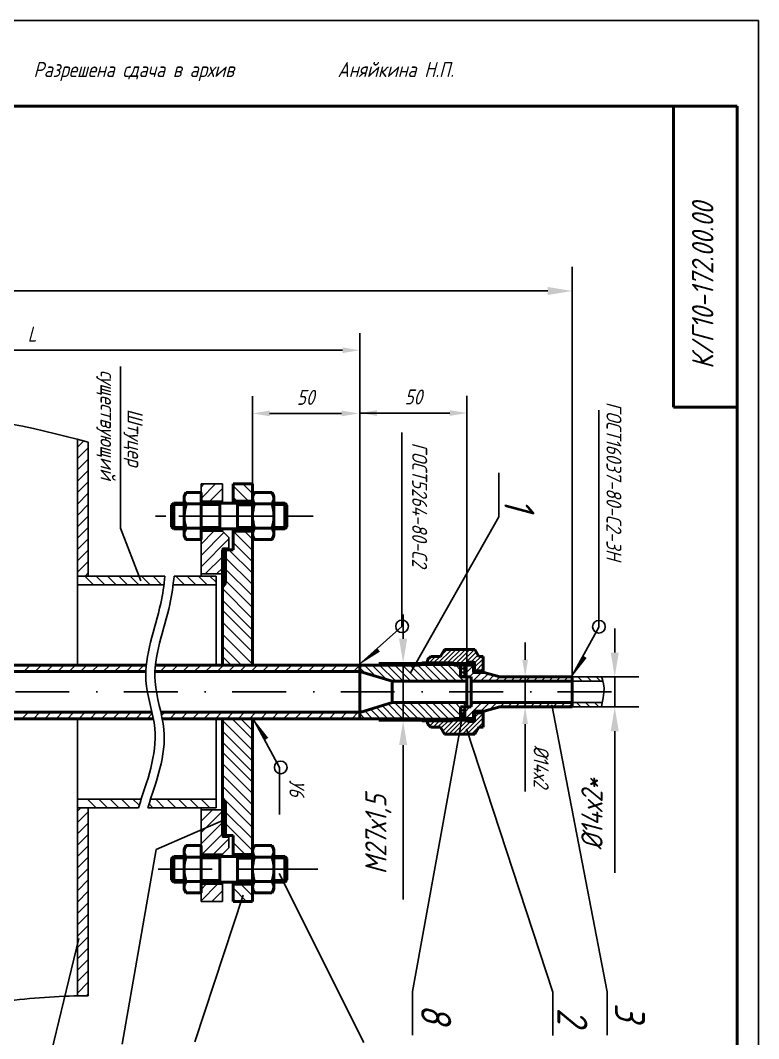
# Model space of a CAD drawing. Header units: inches. Extents: x 5611 to 9158, y -1675 to 1870.
# Drawn here: x 8867 to 8988.7, y -1294.7 to -1126.8 of the extents above; entities that cross this region are included whole.
import ezdxf

# ---------------------------------------------------------------- set-up
doc = ezdxf.new("R2010")
doc.units = ezdxf.units.IN
doc.header["$LTSCALE"] = 0.7
doc.header["$MEASUREMENT"] = 0
doc.linetypes.add('DASHDOT', pattern=[25.4, 12.7, -6.35, 0, -6.35])
doc.styles.get("Standard").update_dxf_attribs({"font": 'romand.shx', "width": 0.8, "oblique": 15, "height": 3.5})
doc.dimstyles.get("Standard").update_dxf_attribs({"dimtxt": 3.5, "dimasz": 4, "dimexe": 4, "dimexo": 0, "dimgap": 2, "dimtad": 1, "dimdec": 0, "dimdsep": 46, "dimtxsty": 'Standard', "dimcen": 0.09, "dimadec": 0, "dimazin": 0, "dimtfac": 1, "dimtdec": 0, "dimtmove": 0, "dimatfit": 3, "dimfxl": 0, "dimtolj": 1, "dimtzin": 0, "dimlwd": 25, "dimlwe": 25, "dimarcsym": 0})

# ---------------------------------------------------------------- blocks, each defined once
blk = doc.blocks.new('*D500')
at = {"color": 0, "linetype": 'Continuous', "lineweight": 25}
for p, q in [((8965.02, -1231.09), (8965.02, -1227.09)), ((8962.85, -1235.09), (8969.02, -1235.09)), ((8965.02, -1235.09), (8965.02, -1240.04)), ((8962.82, -1240.04), (8969.02, -1240.04)), ((8965.02, -1244.04), (8965.02, -1267.42))]:
    blk.add_line(p, q, dxfattribs=at)
for points in [[(8964.36, -1231.09), (8965.69, -1231.09), (8965.02, -1235.09)], [(8964.36, -1244.04), (8965.69, -1244.04), (8965.02, -1240.04)]]:
    blk.add_solid(points, dxfattribs=at)
at = {"layer": 'DEFPOINTS', "color": 0, "linetype": 'Continuous', "lineweight": 25}
for p in [(8962.85, -1235.09), (8962.82, -1240.04), (8965.02, -1240.04)]:
    blk.add_point(p, dxfattribs=at)
at = {"color": 0, "linetype": 'Continuous', "lineweight": 25, "insert": (8961.27, -1257.73), "char_height": 3.5, "attachment_point": 5, "rotation": 90}
blk.add_mtext('\\A1;%%C14х2*', dxfattribs=at)
blk = doc.blocks.new('*D503')
at = {"color": 0, "lineweight": 25}
for p, q in [((8747.79, -1224.13), (8747.79, -1167.46)), ((8957.98, -1235.09), (8957.98, -1167.46)), ((8751.79, -1171.46), (8953.98, -1171.46))]:
    blk.add_line(p, q, dxfattribs=at)
for points in [[(8751.79, -1170.8), (8751.79, -1172.13), (8747.79, -1171.46)], [(8953.98, -1170.8), (8953.98, -1172.13), (8957.98, -1171.46)]]:
    blk.add_solid(points, dxfattribs=at)
at = {"layer": 'DEFPOINTS', "color": 0, "lineweight": 25}
for p in [(8957.98, -1171.46), (8747.79, -1224.13), (8957.98, -1235.09)]:
    blk.add_point(p, dxfattribs=at)
at = {"color": 0, "lineweight": 25, "insert": (8852.89, -1167.71), "char_height": 3.5, "attachment_point": 5}
blk.add_mtext('\\A1;L *', dxfattribs=at)
blk = doc.blocks.new('*D506')
at = {"color": 0, "lineweight": 25}
for p, q in [((8930.14, -1228.79), (8930.14, -1224.79)), ((8933.26, -1232.79), (8926.14, -1232.79)), ((8930.14, -1232.79), (8930.14, -1242.34)), ((8933.27, -1242.34), (8926.14, -1242.34)), ((8930.14, -1246.34), (8930.14, -1271.81))]:
    blk.add_line(p, q, dxfattribs=at)
for points in [[(8929.47, -1228.79), (8930.8, -1228.79), (8930.14, -1232.79)], [(8929.47, -1246.34), (8930.8, -1246.34), (8930.14, -1242.34)]]:
    blk.add_solid(points, dxfattribs=at)
at = {"layer": 'DEFPOINTS', "color": 0, "lineweight": 25}
for p in [(8933.26, -1232.79), (8930.14, -1242.34), (8933.27, -1242.34)]:
    blk.add_point(p, dxfattribs=at)
at = {"color": 0, "lineweight": 25, "insert": (8926.05, -1261.07), "char_height": 3.5, "attachment_point": 5, "rotation": 90}
blk.add_mtext('\\A1;М27х1,5', dxfattribs=at)

msp = doc.modelspace()

# ---------------------------------------------------------------- hatches: boundary and pattern name
at = {"lineweight": 25}
h = msp.add_hatch(dxfattribs=at)
h.set_pattern_fill('ANSI31', color=256, scale=10.6065, style=0)
h.set_pattern_definition([(45, (8148.6619, 2627.4567), (-0.937491, 0.937491), [])])
h.paths.add_polyline_path([(8876.45, -1218.47), (8878.22, -1218.47), (8878.22, -1196.38), (8878.21, -1196.38), (8878.21, -1196.38), (8878.2, -1196.37), (8878.19, -1196.37), (8878.19, -1196.37), (8878.18, -1196.37), (8878.17, -1196.37), (8878.17, -1196.36), (8878.16, -1196.36), (8878.15, -1196.36), (8878.14, -1196.36), (8878.14, -1196.36), (8878.13, -1196.36), (8878.12, -1196.35), (8878.12, -1196.35), (8878.11, -1196.35), (8878.1, -1196.35), (8878.1, -1196.35), (8878.09, -1196.34), (8878.08, -1196.34), (8878.08, -1196.34), (8878.07, -1196.34), (8878.06, -1196.34), (8878.05, -1196.34), (8878.05, -1196.33), (8878.04, -1196.33), (8878.03, -1196.33), (8878.03, -1196.33), (8878.02, -1196.33), (8878.01, -1196.32), (8878.01, -1196.32), (8878, -1196.32), (8877.99, -1196.32), (8877.99, -1196.32), (8877.98, -1196.31), (8877.97, -1196.31), (8877.96, -1196.31), (8877.96, -1196.31), (8877.95, -1196.31), (8877.94, -1196.31), (8877.94, -1196.3), (8877.93, -1196.3), (8877.92, -1196.3), (8877.92, -1196.3), (8877.91, -1196.3), (8877.9, -1196.29), (8877.9, -1196.29), (8877.89, -1196.29), (8877.88, -1196.29), (8877.88, -1196.29), (8877.87, -1196.29), (8877.86, -1196.28), (8877.85, -1196.28), (8877.85, -1196.28), (8877.84, -1196.28), (8877.83, -1196.28), (8877.83, -1196.27), (8877.82, -1196.27), (8877.81, -1196.27), (8877.81, -1196.27), (8877.8, -1196.27), (8877.79, -1196.27), (8877.79, -1196.26), (8877.78, -1196.26), (8877.77, -1196.26), (8877.76, -1196.26), (8877.76, -1196.26), (8877.75, -1196.25), (8877.74, -1196.25), (8877.74, -1196.25), (8877.73, -1196.25), (8877.72, -1196.25), (8877.72, -1196.25), (8877.71, -1196.24), (8877.7, -1196.24), (8877.7, -1196.24), (8877.69, -1196.24), (8877.68, -1196.24), (8877.67, -1196.23), (8877.67, -1196.23), (8877.66, -1196.23), (8877.65, -1196.23), (8877.65, -1196.23), (8877.64, -1196.23), (8877.63, -1196.22), (8877.63, -1196.22), (8877.62, -1196.22), (8877.61, -1196.22), (8877.61, -1196.22), (8877.6, -1196.21), (8877.59, -1196.21), (8877.59, -1196.21), (8877.58, -1196.21), (8877.57, -1196.21), (8877.56, -1196.21), (8877.56, -1196.2), (8877.55, -1196.2), (8877.54, -1196.2), (8877.54, -1196.2), (8877.53, -1196.2), (8877.52, -1196.19), (8877.52, -1196.19), (8877.51, -1196.19), (8877.5, -1196.19), (8877.5, -1196.19), (8877.49, -1196.19), (8877.48, -1196.18), (8877.47, -1196.18), (8877.47, -1196.18), (8877.46, -1196.18), (8877.45, -1196.18), (8877.45, -1196.17), (8877.44, -1196.17), (8877.43, -1196.17), (8877.43, -1196.17), (8877.42, -1196.17), (8877.41, -1196.17), (8877.41, -1196.16), (8877.4, -1196.16), (8877.39, -1196.16), (8877.38, -1196.16), (8877.38, -1196.16), (8877.37, -1196.16), (8877.36, -1196.15), (8877.36, -1196.15), (8877.35, -1196.15), (8877.34, -1196.15), (8877.34, -1196.15), (8877.33, -1196.14), (8877.32, -1196.14), (8877.32, -1196.14), (8877.31, -1196.14), (8877.3, -1196.14), (8877.29, -1196.14), (8877.29, -1196.13), (8877.28, -1196.13), (8877.27, -1196.13), (8877.27, -1196.13), (8877.26, -1196.13), (8877.25, -1196.12), (8877.25, -1196.12), (8877.24, -1196.12), (8877.23, -1196.12), (8877.23, -1196.12), (8877.22, -1196.12), (8877.21, -1196.11), (8877.21, -1196.11), (8877.2, -1196.11), (8877.19, -1196.11), (8877.18, -1196.11), (8877.18, -1196.1), (8877.17, -1196.1), (8877.16, -1196.1), (8877.16, -1196.1), (8877.15, -1196.1), (8877.14, -1196.1), (8877.14, -1196.09), (8877.13, -1196.09), (8877.12, -1196.09), (8877.12, -1196.09), (8877.11, -1196.09), (8877.1, -1196.08), (8877.09, -1196.08), (8877.09, -1196.08), (8877.08, -1196.08), (8877.07, -1196.08), (8877.07, -1196.08), (8877.06, -1196.07), (8877.05, -1196.07), (8877.05, -1196.07), (8877.04, -1196.07), (8877.03, -1196.07), (8877.03, -1196.06), (8877.02, -1196.06), (8877.01, -1196.06), (8877, -1196.06), (8877, -1196.06), (8876.99, -1196.06), (8876.98, -1196.05), (8876.98, -1196.05), (8876.97, -1196.05), (8876.96, -1196.05), (8876.96, -1196.05), (8876.95, -1196.04), (8876.94, -1196.04), (8876.94, -1196.04), (8876.93, -1196.04), (8876.92, -1196.04), (8876.92, -1196.04), (8876.91, -1196.03), (8876.9, -1196.03), (8876.89, -1196.03), (8876.89, -1196.03), (8876.88, -1196.03), (8876.87, -1196.03), (8876.87, -1196.02), (8876.86, -1196.02), (8876.85, -1196.02), (8876.85, -1196.02), (8876.84, -1196.02), (8876.83, -1196.01), (8876.83, -1196.01), (8876.82, -1196.01), (8876.81, -1196.01), (8876.8, -1196.01), (8876.8, -1196.01), (8876.79, -1196), (8876.78, -1196), (8876.78, -1196), (8876.77, -1196), (8876.76, -1196), (8876.76, -1195.99), (8876.75, -1195.99), (8876.74, -1195.99), (8876.74, -1195.99), (8876.73, -1195.99), (8876.72, -1195.99), (8876.71, -1195.98), (8876.71, -1195.98), (8876.7, -1195.98), (8876.69, -1195.98), (8876.69, -1195.98), (8876.68, -1195.97), (8876.67, -1195.97), (8876.67, -1195.97), (8876.66, -1195.97), (8876.65, -1195.97), (8876.65, -1195.97), (8876.64, -1195.96), (8876.63, -1195.96), (8876.63, -1195.96), (8876.62, -1195.96), (8876.61, -1195.96), (8876.6, -1195.96), (8876.6, -1195.95), (8876.59, -1195.95), (8876.58, -1195.95), (8876.58, -1195.95), (8876.57, -1195.95), (8876.56, -1195.94), (8876.56, -1195.94), (8876.55, -1195.94), (8876.54, -1195.94), (8876.54, -1195.94), (8876.53, -1195.94), (8876.52, -1195.93), (8876.51, -1195.93), (8876.51, -1195.93), (8876.5, -1195.93), (8876.49, -1195.93), (8876.49, -1195.92), (8876.48, -1195.92), (8876.47, -1195.92), (8876.47, -1195.92), (8876.46, -1195.92), (8876.45, -1195.92)])
h.paths.add_polyline_path([(8878.22, -1256.65), (8876.45, -1256.65), (8876.45, -1287.67), (8876.46, -1287.67), (8876.47, -1287.67), (8876.47, -1287.67), (8876.48, -1287.67), (8876.49, -1287.67), (8876.49, -1287.67), (8876.5, -1287.67), (8876.51, -1287.67), (8876.52, -1287.67), (8876.52, -1287.67), (8876.53, -1287.67), (8876.54, -1287.67), (8876.54, -1287.67), (8876.55, -1287.67), (8876.56, -1287.67), (8876.56, -1287.67), (8876.57, -1287.67), (8876.58, -1287.67), (8876.59, -1287.67), (8876.59, -1287.67), (8876.6, -1287.67), (8876.61, -1287.67), (8876.61, -1287.67), (8876.62, -1287.67), (8876.63, -1287.67), (8876.63, -1287.67), (8876.64, -1287.67), (8876.65, -1287.67), (8876.65, -1287.67), (8876.66, -1287.67), (8876.67, -1287.67), (8876.68, -1287.67), (8876.68, -1287.67), (8876.69, -1287.67), (8876.7, -1287.67), (8876.7, -1287.67), (8876.71, -1287.67), (8876.72, -1287.67), (8876.72, -1287.67), (8876.73, -1287.67), (8876.74, -1287.67), (8876.75, -1287.67), (8876.75, -1287.67), (8876.76, -1287.67), (8876.77, -1287.67), (8876.77, -1287.67), (8876.78, -1287.67), (8876.79, -1287.67), (8876.79, -1287.67), (8876.8, -1287.67), (8876.81, -1287.67), (8876.82, -1287.67), (8876.82, -1287.67), (8876.83, -1287.67), (8876.84, -1287.67), (8876.84, -1287.67), (8876.85, -1287.67), (8876.86, -1287.67), (8876.86, -1287.67), (8876.87, -1287.67), (8876.88, -1287.67), (8876.88, -1287.67), (8876.89, -1287.67), (8876.9, -1287.67), (8876.91, -1287.67), (8876.91, -1287.67), (8876.92, -1287.67), (8876.93, -1287.67), (8876.93, -1287.67), (8876.94, -1287.67), (8876.95, -1287.67), (8876.95, -1287.67), (8876.96, -1287.67), (8876.97, -1287.67), (8876.97, -1287.67), (8876.98, -1287.67), (8876.99, -1287.67), (8877, -1287.67), (8877, -1287.67), (8877.01, -1287.67), (8877.02, -1287.67), (8877.02, -1287.67), (8877.03, -1287.67), (8877.04, -1287.67), (8877.04, -1287.67), (8877.05, -1287.67), (8877.06, -1287.67), (8877.07, -1287.67), (8877.07, -1287.67), (8877.08, -1287.67), (8877.09, -1287.67), (8877.09, -1287.67), (8877.1, -1287.67), (8877.11, -1287.67), (8877.11, -1287.67), (8877.12, -1287.67), (8877.13, -1287.67), (8877.13, -1287.67), (8877.14, -1287.67), (8877.15, -1287.67), (8877.16, -1287.67), (8877.16, -1287.67), (8877.17, -1287.67), (8877.18, -1287.67), (8877.18, -1287.67), (8877.19, -1287.67), (8877.2, -1287.67), (8877.2, -1287.67), (8877.21, -1287.67), (8877.22, -1287.67), (8877.22, -1287.67), (8877.23, -1287.67), (8877.24, -1287.67), (8877.25, -1287.67), (8877.25, -1287.67), (8877.26, -1287.67), (8877.27, -1287.67), (8877.27, -1287.67), (8877.28, -1287.67), (8877.29, -1287.67), (8877.29, -1287.67), (8877.3, -1287.67), (8877.31, -1287.67), (8877.31, -1287.67), (8877.32, -1287.67), (8877.33, -1287.67), (8877.34, -1287.67), (8877.34, -1287.67), (8877.35, -1287.67), (8877.36, -1287.67), (8877.36, -1287.67), (8877.37, -1287.67), (8877.38, -1287.67), (8877.38, -1287.67), (8877.39, -1287.67), (8877.4, -1287.67), (8877.4, -1287.67), (8877.41, -1287.67), (8877.42, -1287.67), (8877.42, -1287.67), (8877.43, -1287.67), (8877.44, -1287.67), (8877.45, -1287.67), (8877.45, -1287.67), (8877.46, -1287.67), (8877.47, -1287.67), (8877.47, -1287.67), (8877.48, -1287.67), (8877.49, -1287.67), (8877.49, -1287.67), (8877.5, -1287.67), (8877.51, -1287.67), (8877.51, -1287.67), (8877.52, -1287.67), (8877.53, -1287.67), (8877.54, -1287.67), (8877.54, -1287.67), (8877.55, -1287.67), (8877.56, -1287.67), (8877.56, -1287.67), (8877.57, -1287.67), (8877.58, -1287.67), (8877.58, -1287.67), (8877.59, -1287.67), (8877.6, -1287.67), (8877.6, -1287.67), (8877.61, -1287.67), (8877.62, -1287.67), (8877.62, -1287.67), (8877.63, -1287.67), (8877.64, -1287.67), (8877.65, -1287.67), (8877.65, -1287.67), (8877.66, -1287.67), (8877.67, -1287.67), (8877.67, -1287.67), (8877.68, -1287.67), (8877.69, -1287.67), (8877.69, -1287.67), (8877.7, -1287.67), (8877.71, -1287.67), (8877.71, -1287.67), (8877.72, -1287.67), (8877.73, -1287.67), (8877.73, -1287.67), (8877.74, -1287.67), (8877.75, -1287.67), (8877.76, -1287.67), (8877.76, -1287.67), (8877.77, -1287.67), (8877.78, -1287.67), (8877.78, -1287.67), (8877.79, -1287.67), (8877.8, -1287.67), (8877.8, -1287.67), (8877.81, -1287.67), (8877.82, -1287.67), (8877.82, -1287.67), (8877.83, -1287.67), (8877.84, -1287.67), (8877.84, -1287.67), (8877.85, -1287.67), (8877.86, -1287.67), (8877.86, -1287.67), (8877.87, -1287.67), (8877.88, -1287.67), (8877.89, -1287.67), (8877.89, -1287.67), (8877.9, -1287.67), (8877.91, -1287.67), (8877.91, -1287.67), (8877.92, -1287.67), (8877.93, -1287.67), (8877.93, -1287.67), (8877.94, -1287.67), (8877.95, -1287.67), (8877.95, -1287.67), (8877.96, -1287.67), (8877.97, -1287.67), (8877.97, -1287.67), (8877.98, -1287.67), (8877.99, -1287.67), (8877.99, -1287.67), (8878, -1287.67), (8878.01, -1287.67), (8878.02, -1287.67), (8878.02, -1287.67), (8878.03, -1287.67), (8878.04, -1287.67), (8878.04, -1287.67), (8878.05, -1287.67), (8878.06, -1287.67), (8878.06, -1287.67), (8878.07, -1287.67), (8878.08, -1287.67), (8878.08, -1287.67), (8878.09, -1287.67), (8878.1, -1287.67), (8878.1, -1287.67), (8878.11, -1287.67), (8878.12, -1287.67), (8878.12, -1287.67), (8878.13, -1287.67), (8878.14, -1287.67), (8878.15, -1287.67), (8878.15, -1287.67), (8878.16, -1287.67), (8878.17, -1287.67), (8878.17, -1287.67), (8878.18, -1287.67), (8878.19, -1287.67), (8878.19, -1287.67), (8878.2, -1287.67), (8878.21, -1287.67), (8878.21, -1287.67), (8878.22, -1287.67)])
at = {"linetype": 'Continuous', "lineweight": 25}
h = msp.add_hatch(dxfattribs=at)
h.set_pattern_fill('ANSI37', color=0, scale=3.5355, angle=-90, style=0)
h.set_pattern_definition([(315, (8464.03285, -197.17062), (0.312497, 0.312497), []), (45, (8464.03285, -197.17062), (-0.312497, 0.312497), [])])
h.paths.add_polyline_path([(8940.3, -1241.95), (8940.3, -1240.04), (8939.6, -1240.04), (8939.6, -1241.95)])
h.paths.add_polyline_path([(8940.3, -1235.09), (8940.3, -1233.18), (8939.6, -1233.18), (8939.6, -1235.09)])
h = msp.add_hatch(dxfattribs=at)
h.set_pattern_fill('ANSI31', color=0, scale=7.071, style=0)
h.set_pattern_definition([(45, (8464.03285, -197.1706), (-0.624994, 0.624994), [])])
h.paths.add_polyline_path([(8957.98, -1235.8), (8957.98, -1235.09), (8946.06, -1235.09), (8943.49, -1234.38), (8941.72, -1234.38), (8941.72, -1233.18), (8940.3, -1233.18), (8940.3, -1235.09), (8941.37, -1235.09), (8941.37, -1235.8)])
h.paths.add_polyline_path([(8943.49, -1240.75), (8946.06, -1240.04), (8957.98, -1240.04), (8957.98, -1239.33), (8941.37, -1239.33), (8941.37, -1240.04), (8940.3, -1240.04), (8940.3, -1241.95), (8941.72, -1241.95), (8941.72, -1240.75)])
h = msp.add_hatch(dxfattribs=at)
h.set_pattern_fill('ANSI31', color=0, scale=8.4852, angle=-90, style=0)
h.set_pattern_definition([(315, (8464.0328, -197.1706), (0.7499928, 0.7499928), [])])
h.paths.add_polyline_path([(8963.07, -1235.8), (8962.99, -1235.49), (8962.85, -1235.09), (8957.98, -1235.09), (8957.98, -1235.8)])
h.paths.add_polyline_path([(8962.82, -1240.04), (8962.91, -1239.62), (8962.97, -1239.33), (8957.98, -1239.33), (8957.98, -1240.04)])

# ---------------------------------------------------------------- linework, layer by layer
for p, q in [((8988.75, -1126.84), (8691.76, -1126.84)), ((8908.84, -1206.8), (8910.96, -1206.8)), ((8908.84, -1210.34), (8910.96, -1210.34)), ((8922.82, -1233.12), (8929.9, -1226.8)), ((8957.85, -1235.21), (8962.39, -1226.88)), ((8905.36, -1241.89), (8909.77, -1250.04)), ((8988.75, -1275.34), (8988.75, -1423.83))]:
    msp.add_line(p, q)
at = {"lineweight": 25}
for p, q in [((8988.75, -1126.84), (8988.75, -1546.86)), ((8922.98, -1233.14), (8922.98, -1178.4)), ((8817.8, -1181.23), (8920.15, -1181.23)), ((8883.56, -1183.93), (8883.56, -1210.58)), ((8905.3, -1203.27), (8905.3, -1188.82)), ((8940.66, -1235.09), (8940.66, -1188.76)), ((8920, -1191.65), (8908.13, -1191.65)), ((8937.83, -1191.59), (8922.98, -1191.59)), ((8962.39, -1226.88), (8962.39, -1191.1)), ((8929.9, -1226.8), (8929.9, -1194.82)), ((8876.45, -1195.92), (8876.45, -1233.14)), ((8878.22, -1196.38), (8878.22, -1218.47)), ((8945.93, -1208.7), (8945.93, -1201.47)), ((8896.82, -1203.81), (8897.36, -1203.27)), ((8896.82, -1205.68), (8899.23, -1203.27)), ((8900.35, -1203.27), (8896.82, -1203.27)), ((8896.82, -1203.27), (8896.82, -1218.47)), ((8900.35, -1203.27), (8900.35, -1206.45)), ((8902.12, -1203.56), (8904.66, -1206.1)), ((8903.7, -1203.27), (8905.3, -1204.87)), ((8905.3, -1224.48), (8905.3, -1203.27)), ((8898.28, -1206.1), (8900.35, -1204.02)), ((8894.02, -1206.78), (8891.97, -1206.78)), ((8900.35, -1206.1), (8896.82, -1206.1)), ((8900.35, -1206.45), (8896.82, -1206.45)), ((8899.94, -1206.8), (8896.82, -1206.8)), ((8900.15, -1206.1), (8900.35, -1205.9)), ((8902.12, -1205.44), (8902.78, -1206.1)), ((8905.3, -1206.45), (8902.12, -1206.45)), ((8902.85, -1206.84), (8905.3, -1206.84)), ((8910.96, -1208.57), (8915.33, -1208.57)), ((8931.38, -1234.44), (8945.93, -1208.7)), ((8894.02, -1210.32), (8891.97, -1210.32)), ((8899.94, -1210.34), (8896.82, -1210.34)), ((8902.85, -1210.37), (8905.3, -1210.37)), ((8883.56, -1210.58), (8886.92, -1219.25)), ((8900.35, -1210.69), (8896.82, -1210.69)), ((8896.82, -1211.31), (8897.08, -1211.05)), ((8896.82, -1213.18), (8898.95, -1211.05)), ((8900.35, -1211.05), (8896.82, -1211.05)), ((8896.82, -1215.06), (8900.59, -1211.28)), ((8900.35, -1210.69), (8900.35, -1211.05)), ((8900.35, -1211.05), (8901.41, -1212.11)), ((8901.41, -1212.11), (8901.41, -1214.12)), ((8905.3, -1210.69), (8902.12, -1210.69)), ((8902.12, -1211.06), (8905.3, -1214.24)), ((8903.98, -1211.05), (8905.3, -1212.37)), ((8896.82, -1216.93), (8901.41, -1212.33)), ((8902.12, -1212.94), (8905.3, -1216.12)), ((8897.51, -1218.12), (8900.35, -1215.27)), ((8901.41, -1213.88), (8900.35, -1213.88)), ((8900.35, -1214.12), (8900.35, -1213.88)), ((8900.35, -1214.65), (8900.88, -1214.12)), ((8900.35, -1214.29), (8900.88, -1214.82)), ((8900.35, -1215.9), (8900.88, -1215.37)), ((8900.88, -1215.45), (8905.3, -1219.87)), ((8901.43, -1214.12), (8905.3, -1217.99)), ((8899.38, -1218.12), (8900.35, -1217.15)), ((8900.35, -1215.54), (8900.88, -1216.07)), ((8900.35, -1217.15), (8900.88, -1216.62)), ((8900.35, -1216.79), (8900.88, -1217.32)), ((8890.86, -1218.47), (8876.45, -1218.47)), ((8886.38, -1218.47), (8876.45, -1218.47)), ((8877.66, -1218.47), (8879.07, -1219.89)), ((8879.53, -1218.47), (8880.95, -1219.89)), ((8881.41, -1218.47), (8882.82, -1219.89)), ((8883.28, -1218.47), (8884.7, -1219.89)), ((8885.16, -1218.47), (8886.57, -1219.89)), ((8887.03, -1218.47), (8888.45, -1219.89)), ((8888.91, -1218.47), (8890.32, -1219.89)), ((8890.78, -1218.47), (8890.85, -1218.54)), ((8899.29, -1218.47), (8892.37, -1218.47)), ((8892.66, -1218.47), (8894.07, -1219.89)), ((8894.53, -1218.47), (8895.95, -1219.89)), ((8896.41, -1218.47), (8897.82, -1219.89)), ((8900.35, -1218.12), (8896.82, -1218.12)), ((8898.28, -1218.47), (8899.29, -1219.48)), ((8899.29, -1218.47), (8899.29, -1233.14)), ((8900.35, -1218.04), (8900.43, -1218.12)), ((8900.63, -1218.12), (8900.88, -1217.87)), ((8900.88, -1217.32), (8905.3, -1221.74)), ((8876.45, -1219.14), (8876.49, -1219.18)), ((8890.71, -1219.89), (8876.45, -1219.89)), ((8886.6, -1219.89), (8876.45, -1219.89)), ((8899.29, -1219.89), (8892.22, -1219.89)), ((8900.88, -1219.2), (8905.3, -1223.62)), ((8900.35, -1220.54), (8905.3, -1225.49)), ((8900.35, -1222.42), (8905.3, -1227.37)), ((8900.35, -1224.07), (8905.3, -1229.02)), ((8900.35, -1226.06), (8905.3, -1231.01)), ((8900.35, -1228.04), (8905.3, -1232.99)), ((8900.35, -1230.02), (8903.47, -1233.14)), ((8950.25, -1232.26), (8950.25, -1229.43)), ((8900.35, -1231.73), (8901.77, -1233.14)), ((8867.58, -1234.2), (8868.64, -1233.14)), ((8869.46, -1234.2), (8870.52, -1233.14)), ((8871.33, -1234.2), (8872.39, -1233.14)), ((8873.21, -1234.2), (8874.27, -1233.14)), ((8875.08, -1234.2), (8876.14, -1233.14)), ((8876.96, -1234.2), (8878.02, -1233.14)), ((8878.83, -1234.2), (8879.89, -1233.14)), ((8880.71, -1234.2), (8881.77, -1233.14)), ((8882.58, -1234.2), (8883.64, -1233.14)), ((8884.46, -1234.2), (8885.52, -1233.14)), ((8886.33, -1234.2), (8887.39, -1233.14)), ((8890.08, -1234.2), (8891.14, -1233.14)), ((8891.96, -1234.2), (8893.02, -1233.14)), ((8893.83, -1234.2), (8894.89, -1233.14)), ((8895.71, -1234.2), (8896.77, -1233.14)), ((8897.58, -1234.2), (8898.64, -1233.14)), ((8899.46, -1234.2), (8900.52, -1233.14)), ((8900.35, -1232.96), (8900.54, -1233.14)), ((8901.33, -1234.2), (8902.39, -1233.14)), ((8903.21, -1234.2), (8904.27, -1233.14)), ((8905.08, -1234.2), (8906.14, -1233.14)), ((8906.96, -1234.2), (8908.02, -1233.14)), ((8908.83, -1234.2), (8909.89, -1233.14)), ((8910.71, -1234.2), (8911.77, -1233.14)), ((8912.58, -1234.2), (8913.64, -1233.14)), ((8914.46, -1234.2), (8915.52, -1233.14)), ((8916.33, -1234.2), (8917.39, -1233.14)), ((8918.21, -1234.2), (8919.27, -1233.14)), ((8920.08, -1234.2), (8921.14, -1233.14)), ((8921.96, -1234.2), (8922.98, -1233.18)), ((8922.98, -1241.98), (8922.98, -1233.14)), ((8957.98, -1235.09), (8947.42, -1235.09)), ((8950.25, -1235.09), (8950.25, -1240.04)), ((8957.98, -1240.04), (8947.42, -1240.04)), ((8954.65, -1239.72), (8963.79, -1286.99)), ((8867.3, -1241.98), (8868.36, -1240.92)), ((8869.18, -1241.98), (8870.24, -1240.92)), ((8871.05, -1241.98), (8872.11, -1240.92)), ((8872.93, -1241.98), (8873.99, -1240.92)), ((8874.8, -1241.98), (8875.86, -1240.92)), ((8876.45, -1241.98), (8876.45, -1287.67)), ((8876.68, -1241.98), (8877.74, -1240.92)), ((8878.55, -1241.98), (8879.61, -1240.92)), ((8880.43, -1241.98), (8881.49, -1240.92)), ((8882.3, -1241.98), (8883.36, -1240.92)), ((8884.18, -1241.98), (8885.24, -1240.92)), ((8886.05, -1241.98), (8887.11, -1240.92)), ((8887.93, -1241.98), (8888.78, -1241.13)), ((8890.32, -1241.47), (8890.86, -1240.92)), ((8891.68, -1241.98), (8892.74, -1240.92)), ((8893.55, -1241.98), (8894.61, -1240.92)), ((8895.43, -1241.98), (8896.49, -1240.92)), ((8897.3, -1241.98), (8898.36, -1240.92)), ((8899.18, -1241.98), (8900.24, -1240.92)), ((8899.29, -1241.98), (8899.29, -1256.65)), ((8900.35, -1242.27), (8905.3, -1247.22)), ((8901.05, -1241.98), (8902.11, -1240.92)), ((8901.96, -1241.98), (8905.3, -1245.33)), ((8902.93, -1241.98), (8903.99, -1240.92)), ((8903.39, -1241.98), (8905.3, -1243.9)), ((8904.8, -1241.98), (8905.86, -1240.92)), ((8906.68, -1241.98), (8907.74, -1240.92)), ((8908.55, -1241.98), (8909.61, -1240.92)), ((8910.43, -1241.98), (8911.49, -1240.92)), ((8912.3, -1241.98), (8913.36, -1240.92)), ((8914.18, -1241.98), (8915.24, -1240.92)), ((8916.05, -1241.98), (8917.11, -1240.92)), ((8917.93, -1241.98), (8918.99, -1240.92)), ((8919.8, -1241.98), (8920.86, -1240.92)), ((8921.68, -1241.98), (8922.74, -1240.92)), ((8940.03, -1240.92), (8931.68, -1286.97)), ((8940.57, -1243.64), (8954.8, -1287.06)), ((8950.25, -1242.87), (8950.25, -1253.99)), ((8900.35, -1244.05), (8905.3, -1249)), ((8900.35, -1245.83), (8905.3, -1250.78)), ((8900.35, -1247.49), (8905.3, -1252.44)), ((8900.35, -1249.36), (8905.3, -1254.31)), ((8909.77, -1250.04), (8909.77, -1257.79)), ((8900.35, -1251.24), (8905.3, -1256.19)), ((8900.35, -1253.11), (8905.3, -1258.06)), ((8886.96, -1255.24), (8876.45, -1255.24)), ((8885.87, -1255.24), (8876.45, -1255.24)), ((8878.1, -1255.24), (8879.52, -1256.65)), ((8879.98, -1255.24), (8881.39, -1256.65)), ((8881.85, -1255.24), (8883.27, -1256.65)), ((8883.73, -1255.24), (8885.14, -1256.65)), ((8885.6, -1255.24), (8886.62, -1256.26)), ((8899.29, -1255.24), (8888.5, -1255.24)), ((8889.35, -1255.24), (8890.77, -1256.65)), ((8891.23, -1255.24), (8892.64, -1256.65)), ((8893.1, -1255.24), (8894.52, -1256.65)), ((8894.98, -1255.24), (8896.39, -1256.65)), ((8896.85, -1255.24), (8898.27, -1256.65)), ((8900.35, -1254.99), (8905.3, -1259.94)), ((8900.71, -1255.49), (8900.35, -1255.13)), ((8900.71, -1255.49), (8900.35, -1255.13)), ((8886.49, -1256.65), (8876.45, -1256.65)), ((8885.7, -1256.65), (8876.45, -1256.65)), ((8878.22, -1256.65), (8878.22, -1287.67)), ((8899.29, -1256.65), (8888.03, -1256.65)), ((8888.25, -1256.01), (8888.89, -1256.65)), ((8896.82, -1256.65), (8896.82, -1272.1)), ((8896.82, -1258.88), (8898.69, -1257.01)), ((8900.88, -1257.01), (8896.82, -1257.01)), ((8896.82, -1260.75), (8900.35, -1257.22)), ((8900.35, -1257.22), (8900.56, -1257.01)), ((8900.5, -1257.01), (8900.88, -1257.39)), ((8900.88, -1257.39), (8905.3, -1261.81)), ((8900.54, -1258.72), (8889.45, -1263.56)), ((8896.82, -1262.63), (8900.35, -1259.09)), ((8900.35, -1258.47), (8900.88, -1257.94)), ((8900.35, -1258.11), (8900.88, -1258.64)), ((8900.35, -1259.72), (8900.88, -1259.19)), ((8900.35, -1259.36), (8900.88, -1259.89)), ((8900.35, -1260.97), (8900.88, -1260.44)), ((8900.35, -1260.61), (8900.88, -1261.14)), ((8900.88, -1259.27), (8905.3, -1263.69)), ((8896.99, -1264.33), (8900.35, -1260.97)), ((8898.87, -1264.33), (8901.41, -1261.78)), ((8902.12, -1261.25), (8900.35, -1261.25)), ((8900.35, -1261.25), (8900.35, -1261.5)), ((8901.41, -1261.5), (8900.35, -1261.5)), ((8900.88, -1261.14), (8900.99, -1261.25)), ((8901.41, -1263.27), (8901.41, -1261.25)), ((8902.12, -1262.38), (8904.1, -1264.36)), ((8889.45, -1263.56), (8883.84, -1295.62)), ((8900.35, -1264.33), (8901.41, -1263.27)), ((8894.02, -1265.03), (8891.97, -1265.03)), ((8900.35, -1264.33), (8896.82, -1264.33)), ((8899.94, -1265.03), (8896.82, -1265.03)), ((8900.35, -1264.33), (8900.35, -1264.68)), ((8902.12, -1264.26), (8902.22, -1264.36)), ((8902.85, -1265.07), (8905.3, -1265.07)), ((8908.84, -1265.03), (8910.96, -1265.03)), ((8909.72, -1267.48), (8923.67, -1295.39)), ((8910.97, -1266.8), (8916.06, -1266.8)), ((8894.02, -1268.57), (8891.97, -1268.57)), ((8899.94, -1268.57), (8896.82, -1268.57)), ((8900.35, -1268.92), (8900.35, -1272.1)), ((8902.85, -1268.6), (8905.3, -1268.6)), ((8908.84, -1268.57), (8910.96, -1268.57)), ((8896.82, -1270.13), (8897.67, -1269.28)), ((8896.82, -1272), (8899.54, -1269.28)), ((8900.35, -1269.28), (8896.82, -1269.28)), ((8898.59, -1272.1), (8900.35, -1270.34)), ((8902.12, -1269.88), (8904.34, -1272.1)), ((8903.39, -1269.28), (8905.3, -1271.19)), ((8905.27, -1269.28), (8905.3, -1269.31)), ((8903.78, -1271.05), (8895.78, -1295.24)), ((8900.35, -1272.1), (8896.82, -1272.1)), ((8902.12, -1271.76), (8902.47, -1272.1)), ((8876.7, -1278.21), (8869.96, -1305.94)), ((8931.68, -1286.97), (8931.68, -1294.13)), ((8954.8, -1287.06), (8954.8, -1294.22)), ((8963.79, -1286.99), (8963.79, -1294.15))]:
    msp.add_line(p, q, dxfattribs=at)
at = {"lineweight": 50}
for p, q in [((8985.21, -1140.99), (8695.3, -1140.99)), ((8974.69, -1140.99), (8974.69, -1190.61)), ((8985.21, -1140.99), (8985.21, -1543.33)), ((8974.69, -1190.61), (8985.21, -1190.61)), ((8905.3, -1203.27), (8902.12, -1203.27)), ((8902.12, -1203.27), (8902.12, -1206.45)), ((8905.3, -1203.27), (8905.3, -1233.14)), ((8894.02, -1205.28), (8894.36, -1204.68)), ((8894.02, -1211.84), (8894.02, -1205.28)), ((8894.36, -1204.68), (8896.82, -1204.68)), ((8896.82, -1212.46), (8896.82, -1204.68)), ((8905.3, -1205.28), (8905.65, -1204.68)), ((8905.65, -1204.68), (8908.49, -1204.68)), ((8908.84, -1205.28), (8908.49, -1204.68)), ((8908.84, -1211.84), (8908.84, -1205.28)), ((8892.32, -1206.43), (8891.97, -1206.78)), ((8891.97, -1206.78), (8891.97, -1210.32)), ((8894.02, -1206.43), (8892.32, -1206.43)), ((8892.32, -1206.43), (8892.32, -1210.67)), ((8894.41, -1206.57), (8896.78, -1206.57)), ((8896.82, -1206.45), (8905.3, -1206.45)), ((8899.94, -1210.69), (8899.94, -1206.45)), ((8905.3, -1206.1), (8902.12, -1206.1)), ((8902.85, -1210.69), (8902.85, -1206.45)), ((8905.62, -1206.57), (8908.52, -1206.57)), ((8908.84, -1206.45), (8910.61, -1206.45)), ((8910.61, -1206.45), (8910.96, -1206.8)), ((8910.61, -1210.69), (8910.61, -1206.45)), ((8910.96, -1210.34), (8910.96, -1206.8)), ((8892.32, -1210.67), (8891.97, -1210.32)), ((8910.61, -1210.69), (8910.96, -1210.34)), ((8894.02, -1210.67), (8892.32, -1210.67)), ((8894.37, -1212.46), (8894.02, -1211.84)), ((8894.33, -1210.57), (8896.78, -1210.57)), ((8896.82, -1210.69), (8905.3, -1210.69)), ((8902.12, -1210.69), (8902.12, -1214.12)), ((8905.3, -1211.05), (8902.12, -1211.05)), ((8905.66, -1212.46), (8905.3, -1211.84)), ((8905.63, -1210.57), (8908.52, -1210.57)), ((8908.48, -1212.46), (8908.84, -1211.84)), ((8908.84, -1210.69), (8910.61, -1210.69)), ((8894.37, -1212.46), (8896.82, -1212.46)), ((8905.66, -1212.46), (8908.48, -1212.46)), ((8902.12, -1214.12), (8900.35, -1214.12)), ((8900.35, -1214.12), (8900.35, -1233.14)), ((8900.88, -1214.12), (8900.88, -1219.71)), ((8900.88, -1218.12), (8900.36, -1218.12)), ((8900.88, -1219.71), (8900.35, -1220.24)), ((8887.79, -1233.14), (8847.42, -1233.14)), ((8887.79, -1233.14), (8886.83, -1233.14)), ((8931.11, -1233.14), (8889.3, -1233.14)), ((8932.92, -1233.14), (8890.42, -1233.14)), ((8887.72, -1234.2), (8847.14, -1234.2)), ((8887.72, -1234.2), (8886.54, -1234.2)), ((8922.98, -1234.2), (8889.22, -1234.2)), ((8888.96, -1241.98), (8848.16, -1241.98)), ((8888.74, -1240.92), (8848.25, -1240.92)), ((8888.96, -1241.98), (8887.57, -1241.98)), ((8888.74, -1240.92), (8887.66, -1240.92)), ((8922.98, -1240.92), (8890.2, -1240.92)), ((8932.92, -1241.98), (8890.42, -1241.98)), ((8900.35, -1241.98), (8900.35, -1261.25)), ((8905.3, -1272.1), (8905.3, -1241.98)), ((8900.88, -1255.66), (8900.35, -1255.13)), ((8900.88, -1255.66), (8900.88, -1261.25)), ((8900.88, -1257.01), (8900.36, -1257.01)), ((8902.12, -1261.25), (8900.35, -1261.25)), ((8902.12, -1264.68), (8902.12, -1261.25)), ((8894.02, -1263.51), (8894.36, -1262.91)), ((8894.02, -1270.07), (8894.02, -1263.51)), ((8894.36, -1262.91), (8896.82, -1262.91)), ((8896.82, -1270.69), (8896.82, -1262.91)), ((8905.3, -1263.51), (8905.65, -1262.91)), ((8905.65, -1262.91), (8908.49, -1262.91)), ((8908.84, -1263.51), (8908.49, -1262.91)), ((8908.84, -1270.07), (8908.84, -1263.51)), ((8892.32, -1264.68), (8891.97, -1265.03)), ((8891.97, -1268.57), (8891.97, -1265.03)), ((8894.02, -1264.68), (8892.32, -1264.68)), ((8892.32, -1268.92), (8892.32, -1264.68)), ((8894.34, -1264.8), (8896.78, -1264.8)), ((8896.82, -1264.68), (8905.3, -1264.68)), ((8899.94, -1268.92), (8899.94, -1264.68)), ((8905.3, -1264.36), (8902.12, -1264.36)), ((8902.85, -1268.92), (8902.85, -1264.68)), ((8905.62, -1264.8), (8908.52, -1264.8)), ((8908.84, -1264.68), (8910.61, -1264.68)), ((8910.61, -1264.68), (8910.96, -1265.03)), ((8910.61, -1268.92), (8910.61, -1264.68)), ((8910.96, -1268.57), (8910.96, -1265.03)), ((8892.32, -1268.92), (8891.97, -1268.57)), ((8894.02, -1268.92), (8892.32, -1268.92)), ((8894.34, -1268.8), (8896.78, -1268.8)), ((8896.82, -1268.92), (8905.3, -1268.92)), ((8902.12, -1272.1), (8902.12, -1268.92)), ((8905.63, -1268.8), (8908.52, -1268.8)), ((8908.84, -1268.92), (8910.61, -1268.92)), ((8910.61, -1268.92), (8910.96, -1268.57)), ((8894.37, -1270.69), (8894.02, -1270.07)), ((8894.37, -1270.69), (8896.82, -1270.69)), ((8905.3, -1269.28), (8902.12, -1269.28)), ((8905.66, -1270.69), (8905.3, -1270.07)), ((8905.66, -1270.69), (8908.48, -1270.69)), ((8908.48, -1270.69), (8908.84, -1270.07)), ((8905.3, -1272.1), (8902.12, -1272.1))]:
    msp.add_line(p, q, dxfattribs=at)
at = {"linetype": 'DASHDOT', "lineweight": 25}
for p, q in [((8908.92, -1208.57), (8889.3, -1208.57)), ((8964.5, -1237.56), (8742.7, -1237.56)), ((8911.74, -1266.8), (8892.89, -1266.8))]:
    msp.add_line(p, q, dxfattribs=at)
at = {"linetype": 'DASHDOT'}
for p, q in [((8893.14, -1208.57), (8912.56, -1208.57)), ((8889.76, -1266.8), (8912.21, -1266.8))]:
    msp.add_line(p, q, dxfattribs=at)
at = {"color": 0, "linetype": 'Continuous', "lineweight": 25}
for p, q in [((8938.15, -1230.55), (8935.92, -1232.77)), ((8937.4, -1230.55), (8936.34, -1231.61)), ((8938.9, -1230.55), (8936.67, -1232.77)), ((8939.65, -1230.55), (8937.42, -1232.77)), ((8940.4, -1230.55), (8938.17, -1232.77)), ((8941.15, -1230.55), (8938.92, -1232.77)), ((8941.9, -1230.55), (8939.67, -1232.77)), ((8934.73, -1231.71), (8934.15, -1232.29)), ((8935.48, -1231.71), (8934.42, -1232.77)), ((8936.23, -1231.71), (8935.17, -1232.77)), ((8942.21, -1230.98), (8940.42, -1232.77)), ((8942.49, -1231.46), (8941.3, -1232.65)), ((8942.98, -1231.71), (8941.92, -1232.77)), ((8943.35, -1232.1), (8941.93, -1233.51)), ((8922.98, -1233.61), (8923.8, -1234.44)), ((8923.76, -1233.14), (8925.59, -1234.97)), ((8925.01, -1233.14), (8927.38, -1235.51)), ((8926.26, -1233.14), (8928.91, -1235.8)), ((8927.51, -1233.14), (8930.16, -1235.8)), ((8928.76, -1233.14), (8931.41, -1235.8)), ((8930.01, -1233.14), (8932.66, -1235.8)), ((8931.3, -1233.18), (8933.91, -1235.8)), ((8932.55, -1233.18), (8935.16, -1235.8)), ((8938.54, -1233.18), (8932.81, -1233.18)), ((8933.41, -1232.79), (8936.41, -1235.8)), ((8940.75, -1232.77), (8934.15, -1232.77)), ((8934.42, -1232.77), (8934.4, -1232.79)), ((8934.66, -1232.79), (8937.66, -1235.8)), ((8935.17, -1232.77), (8935.15, -1232.79)), ((8935.92, -1232.77), (8935.9, -1232.79)), ((8935.91, -1232.79), (8938.91, -1235.8)), ((8936.67, -1232.77), (8936.65, -1232.79)), ((8937.16, -1232.79), (8940.16, -1235.8)), ((8937.42, -1232.77), (8937.4, -1232.79)), ((8938.92, -1232.77), (8938.53, -1233.16)), ((8938.8, -1233.18), (8939.6, -1233.98)), ((8939.67, -1232.77), (8939.28, -1233.16)), ((8940.42, -1232.77), (8940.03, -1233.16)), ((8943.35, -1232.85), (8942.1, -1234.1)), ((8943.35, -1233.6), (8942.85, -1234.1)), ((8957.98, -1235.09), (8962.85, -1235.09)), ((8957.98, -1235.8), (8963.07, -1235.8)), ((8924.77, -1240.4), (8926.35, -1241.98)), ((8925.73, -1240.11), (8927.6, -1241.98)), ((8926.69, -1239.82), (8928.85, -1241.98)), ((8927.65, -1239.54), (8930.1, -1241.98)), ((8928.7, -1239.33), (8931.31, -1241.95)), ((8929.95, -1239.33), (8932.56, -1241.95)), ((8931.2, -1239.33), (8934.19, -1242.32)), ((8932.45, -1239.33), (8935.44, -1242.32)), ((8933.7, -1239.33), (8936.69, -1242.32)), ((8934.95, -1239.33), (8937.94, -1242.32)), ((8936.2, -1239.33), (8938.81, -1241.95)), ((8937.45, -1239.33), (8939.6, -1241.48)), ((8938.7, -1239.33), (8939.6, -1240.23)), ((8939.95, -1239.33), (8940.66, -1240.04)), ((8957.98, -1239.33), (8962.97, -1239.33)), ((8957.98, -1240.04), (8962.82, -1240.04)), ((8922.98, -1241.11), (8923.85, -1241.98)), ((8923.81, -1240.69), (8925.1, -1241.98)), ((8938.54, -1241.95), (8932.81, -1241.95)), ((8934.63, -1242.32), (8934.15, -1242.79)), ((8940.75, -1242.32), (8934.15, -1242.32)), ((8935.38, -1242.32), (8934.5, -1243.19)), ((8936.13, -1242.32), (8935.07, -1243.38)), ((8936.88, -1242.32), (8935.82, -1243.38)), ((8937.63, -1242.32), (8936.38, -1243.56)), ((8938.38, -1242.32), (8936.66, -1244.03)), ((8939.13, -1242.32), (8936.94, -1244.51)), ((8939.88, -1242.32), (8937.65, -1244.55)), ((8938.77, -1241.93), (8938.38, -1242.32)), ((8940.63, -1242.32), (8938.4, -1244.55)), ((8939.52, -1241.93), (8939.13, -1242.32)), ((8940.27, -1241.93), (8939.88, -1242.32)), ((8943.35, -1241.1), (8939.9, -1244.55)), ((8940.69, -1242.26), (8940.63, -1242.32)), ((8943.35, -1241.85), (8940.65, -1244.55)), ((8942.7, -1240.99), (8941.93, -1241.76)), ((8941.95, -1240.99), (8941.93, -1241.01)), ((8941.25, -1242.44), (8939.15, -1244.55)), ((8943.35, -1242.6), (8941.4, -1244.55)), ((8943.35, -1243.35), (8943.32, -1243.38))]:
    msp.add_line(p, q, dxfattribs=at)
at = {"color": 0, "linetype": 'Continuous', "lineweight": 50}
for p, q in [((8936.28, -1231.71), (8936.96, -1230.55)), ((8941.95, -1230.55), (8936.96, -1230.55)), ((8942.64, -1231.71), (8941.95, -1230.55)), ((8934.69, -1231.71), (8934.15, -1232.24)), ((8934.15, -1232.24), (8934.15, -1232.77)), ((8936.28, -1231.71), (8934.69, -1231.71)), ((8943.35, -1231.71), (8942.64, -1231.71)), ((8943.35, -1231.71), (8943.35, -1234.38)), ((8922.98, -1233.14), (8922.98, -1241.98)), ((8932.92, -1233.14), (8933.27, -1232.79)), ((8938.15, -1232.79), (8933.26, -1232.79)), ((8938.54, -1233.18), (8938.15, -1232.79)), ((8940.3, -1233.18), (8938.54, -1233.18)), ((8939.6, -1233.18), (8939.6, -1235.09)), ((8940.3, -1233.18), (8940.3, -1235.09)), ((8940.3, -1233.18), (8941.72, -1233.18)), ((8940.3, -1235.09), (8940.3, -1233.18)), ((8940.77, -1232.75), (8940.36, -1233.16)), ((8941.76, -1232.65), (8941.02, -1232.65)), ((8941.72, -1234.38), (8941.72, -1233.18)), ((8941.93, -1232.83), (8941.93, -1234.38)), ((8922.98, -1234.19), (8928.34, -1235.8)), ((8940.66, -1235.09), (8939.6, -1235.09)), ((8940.3, -1235.09), (8941.37, -1235.09)), ((8940.66, -1235.09), (8940.66, -1240.04)), ((8941.37, -1240.04), (8941.37, -1235.09)), ((8941.72, -1234.38), (8943.49, -1234.38)), ((8943.35, -1234.1), (8941.93, -1234.1)), ((8943.49, -1234.38), (8946.06, -1235.09)), ((8946.06, -1235.09), (8957.98, -1235.09)), ((8957.98, -1240.04), (8957.98, -1235.09)), ((8940.66, -1235.8), (8928.34, -1235.8)), ((8928.34, -1235.8), (8928.34, -1239.33)), ((8941.37, -1235.8), (8957.98, -1235.8)), ((8922.98, -1240.94), (8928.34, -1239.33)), ((8940.66, -1239.33), (8928.34, -1239.33)), ((8940.66, -1240.04), (8939.6, -1240.04)), ((8939.6, -1240.04), (8939.6, -1241.95)), ((8940.3, -1240.04), (8940.3, -1241.95)), ((8940.3, -1240.04), (8941.37, -1240.04)), ((8940.3, -1241.95), (8940.3, -1240.04)), ((8941.37, -1239.33), (8957.98, -1239.33)), ((8943.49, -1240.75), (8946.06, -1240.04)), ((8946.06, -1240.04), (8957.98, -1240.04)), ((8932.92, -1241.98), (8933.27, -1242.34)), ((8938.15, -1242.34), (8933.27, -1242.34)), ((8934.15, -1242.85), (8934.15, -1242.32)), ((8938.54, -1241.95), (8938.15, -1242.34)), ((8940.3, -1241.95), (8938.54, -1241.95)), ((8940.3, -1241.95), (8941.72, -1241.95)), ((8940.77, -1242.34), (8940.36, -1241.93)), ((8941.72, -1240.75), (8943.49, -1240.75)), ((8941.72, -1241.95), (8941.72, -1240.75)), ((8941.93, -1242.27), (8941.93, -1240.75)), ((8943.35, -1240.99), (8941.93, -1240.99)), ((8943.35, -1243.38), (8943.35, -1240.75)), ((8934.69, -1243.38), (8934.15, -1242.85)), ((8936.28, -1243.38), (8934.69, -1243.38)), ((8936.28, -1243.38), (8936.96, -1244.55)), ((8941.76, -1242.44), (8941.02, -1242.44)), ((8942.64, -1243.38), (8941.95, -1244.55)), ((8943.35, -1243.38), (8942.64, -1243.38)), ((8941.95, -1244.55), (8936.96, -1244.55))]:
    msp.add_line(p, q, dxfattribs=at)
for points in [[(8922.82, -1233.12, 0, 0.696, 0), (8926.1, -1230.65, 0.696, 0.696, 0)], [(8957.85, -1235.21, 0, 0.696, 0), (8960.1, -1231.78, 0.696, 0.696, 0)], [(8905.36, -1241.89, 0, 0.696, 0), (8907.61, -1245.33, 0.696, 0.696, 0)]]:
    msp.add_lwpolyline(points, format="xyseb")
at = {"color": 0, "linetype": 'Continuous', "lineweight": 25}
msp.add_lwpolyline([(8962.85, -1235.09), (8962.99, -1235.49), (8963.19, -1236.24), (8963.27, -1236.93), (8963.25, -1237.67), (8963.13, -1238.54), (8962.91, -1239.62), (8962.82, -1240.04)], dxfattribs=at)
for centre in [(8929.96, -1226.75), (8962.42, -1226.82), (8909.96, -1250.01)]:
    msp.add_circle(centre, 1.04)
at = {"lineweight": 50}
for centre, radius, start, end in [((8895.34, -1205.65), 1.31, 132.0629, 224.6014), ((8906.63, -1205.65), 1.31, 132.0629, 224.6014), ((8907.51, -1205.65), 1.31, 318.834, 47.9371), ((8900.41, -1208.7), 6.36, 160.4415, 197.0515), ((8911.67, -1208.57), 6.36, 161.7029, 198.3038), ((8902.47, -1208.57), 6.36, 341.0381, 18.8433), ((8895.34, -1211.51), 1.31, 134.368, 226.8174), ((8906.63, -1211.51), 1.31, 134.368, 226.8174), ((8907.51, -1211.51), 1.31, 313.1826, 41.4491), ((8895.34, -1263.88), 1.31, 132.0629, 221.166), ((8906.63, -1263.88), 1.31, 132.0629, 224.6014), ((8907.51, -1263.88), 1.31, 318.834, 47.9371), ((8900.38, -1266.8), 6.36, 161.1567, 198.3038), ((8911.67, -1266.8), 6.36, 161.7029, 198.3038), ((8902.47, -1266.8), 6.36, 341.0381, 18.8433), ((8895.34, -1269.74), 1.31, 134.368, 226.8174), ((8906.63, -1269.74), 1.31, 134.368, 226.8174), ((8907.51, -1269.74), 1.31, 313.1826, 41.4491)]:
    msp.add_arc(centre, radius, start, end, dxfattribs=at)
at = {"color": 0, "linetype": 'Continuous', "lineweight": 50}
for centre, radius, start, end in [((8941.02, -1233), 0.354, 90, 135.2659), ((8941.76, -1232.83), 0.177, 0, 90), ((8941.02, -1242.09), 0.354, 224.7341, 270), ((8941.76, -1242.27), 0.177, 270, 0)]:
    msp.add_arc(centre, radius, start, end, dxfattribs=at)
at = {"lineweight": 25}
for points, knots in [([(8805.52, -1194.08), (8797.78, -1193.31), (8781.55, -1190.12), (8763.27, -1203.22), (8744.63, -1208.14), (8737.68, -1221.27), (8735.78, -1234.83), (8733.89, -1250.55), (8737.44, -1265.93), (8744.15, -1280.76), (8758.61, -1282.8), (8774.16, -1285.42), (8793.68, -1286.35), (8812.9, -1290.69), (8831.53, -1289.79), (8848.09, -1290.56), (8863.39, -1288.53), (8874.11, -1287.61), (8878.22, -1287.67)], [114.26847, 114.26847, 114.26847, 114.26847, 146.434303, 181.642666, 204.918315, 224.715235, 239.699045, 263.529101, 290.723109, 307.220545, 327.434206, 346.872428, 375.857611, 409.535043, 429.897434, 454.784805, 479.211681, 496.978941, 496.978941, 496.978941, 496.978941]), ([(8878.22, -1196.38), (8868.59, -1193.83), (8850.07, -1189.73), (8831.45, -1193.18), (8822.4, -1194.02)], [10.734883, 10.734883, 10.734883, 10.734883, 52.363062, 90.687295, 90.687295, 90.687295, 90.687295]), ([(8890.86, -1218.47), (8890.73, -1219.98), (8889.89, -1225.77), (8886.31, -1234.07), (8890.63, -1245.39), (8887.91, -1252.3), (8886.49, -1256.65)], [19.777079, 19.777079, 19.777079, 19.777079, 26.203933, 44.532425, 55.889617, 74.837014, 74.837014, 74.837014, 74.837014]), ([(8892.37, -1218.47), (8892.23, -1220.03), (8891.4, -1225.87), (8887.8, -1234.22), (8892.1, -1245.49), (8889.45, -1252.35), (8888.03, -1256.65)], [19.564728, 19.564728, 19.564728, 19.564728, 26.203933, 44.532425, 55.889617, 74.620203, 74.620203, 74.620203, 74.620203])]:
    msp.add_open_spline(points, degree=3, knots=knots, dxfattribs=at)
for points in [[(8920.15, -1180.76), (8920.15, -1181.7), (8922.98, -1181.23)], [(8908.13, -1191.18), (8908.13, -1192.12), (8905.3, -1191.65)], [(8920, -1191.18), (8920, -1192.12), (8922.82, -1191.65)], [(8925.81, -1191.12), (8925.81, -1192.06), (8922.98, -1191.59)], [(8937.83, -1191.12), (8937.83, -1192.06), (8940.66, -1191.59)], [(8950.72, -1232.26), (8949.78, -1232.26), (8950.25, -1235.09)], [(8950.72, -1242.87), (8949.78, -1242.87), (8950.25, -1240.04)]]:
    msp.add_solid(points, dxfattribs=at)
at = {"layer": 'DEFPOINTS', "color": 0, "linetype": 'ByBlock', "lineweight": 50}
for p in [(8896.82, -1206.1), (8896.82, -1211.05), (8896.82, -1264.33), (8896.82, -1269.28)]:
    msp.add_point(p, dxfattribs=at)

# ---------------------------------------------------------------- texts
at = {"lineweight": 25, "insert": (8869.2, -1133.71), "char_height": 2.4748, "width": 193.7138, "attachment_point": 1}
msp.add_mtext('Разрешена сдача в архив             Аняйкина Н.П.', dxfattribs=at)
at = {"lineweight": 35, "insert": (8977.76, -1184.31), "char_height": 3.5355, "width": 82.1783, "attachment_point": 1, "rotation": 90}
msp.add_mtext('К/Г10-172.00.00 ', dxfattribs=at)
at = {"lineweight": 25, "attachment_point": 5}
for s, insert, char_height in [('L', (8868.97, -1178.58), 2.47), ('\\A1;50', (8914.06, -1189), 2.475), ('\\A1;50', (8931.82, -1188.94), 2.475)]:
    msp.add_mtext(s, dxfattribs=dict(at, insert=insert, char_height=char_height))
at = {"lineweight": 25, "attachment_point": 1, "rotation": 270}
for s, insert, char_height, width in [('существующий', (8882.72, -1184.51), 2.4748, 36.1636), ('ГОСТ16037-80-С2-ЗН', (8966.13, -1189.74), 2.4748, 39.8133), ('Штуцер ', (8887.2, -1190.92), 2.475, 24.9036), ('ГОСТ5264-80-С2', (8934.1, -1196.44), 2.4748, 29.0385), ('У6', (8913.87, -1252.07), 2.475, 9.3352)]:
    msp.add_mtext(s, dxfattribs=dict(at, insert=insert, char_height=char_height, width=width))
at = {"lineweight": 30, "char_height": 4.95, "width": 22.4108, "attachment_point": 1, "rotation": 270}
for s, insert in [('1', (8951.78, -1205.56)), ('3', (8970, -1288.85)), ('8', (8938.05, -1289.02)), ('2', (8960.52, -1289.64))]:
    msp.add_mtext(s, dxfattribs=dict(at, insert=insert))
at = {"lineweight": 25, "insert": (8952.9, -1249.84), "char_height": 2.475, "attachment_point": 5, "rotation": 270}
msp.add_mtext('%%C14х2', dxfattribs=at)

# ---------------------------------------------------------------- dimensions: what is measured, and where the dimension line sits
at = {"lineweight": 25}
dim = msp.add_linear_dim(base=(8957.98, -1171.46), p1=(8747.79, -1224.13), p2=(8957.98, -1235.09), text='L *', dimstyle='Standard', dxfattribs=at)
dim.commit()
dim.dimension.update_dxf_attribs({"geometry": '*D503', "text_midpoint": (8852.89, -1167.71)})
dim = msp.add_linear_dim(base=(8930.14, -1242.34), p1=(8933.26, -1232.79), p2=(8933.27, -1242.34), angle=270, text='М27х1,5', dimstyle='Standard', dxfattribs=at)
dim.commit()
dim.dimension.update_dxf_attribs({"geometry": '*D506', "text_midpoint": (8926.05, -1261.07)})
at = {"color": 0, "linetype": 'Continuous', "lineweight": 25}
dim = msp.add_linear_dim(base=(8965.02, -1240.04), p1=(8962.85, -1235.09), p2=(8962.82, -1240.04), angle=270, text='%%C14х2*', dimstyle='Standard', override={"dimscale": 1}, dxfattribs=at)
dim.commit()
dim.dimension.update_dxf_attribs({"geometry": '*D500', "text_midpoint": (8961.27, -1257.73)})

doc.saveas('drawing.dxf')
